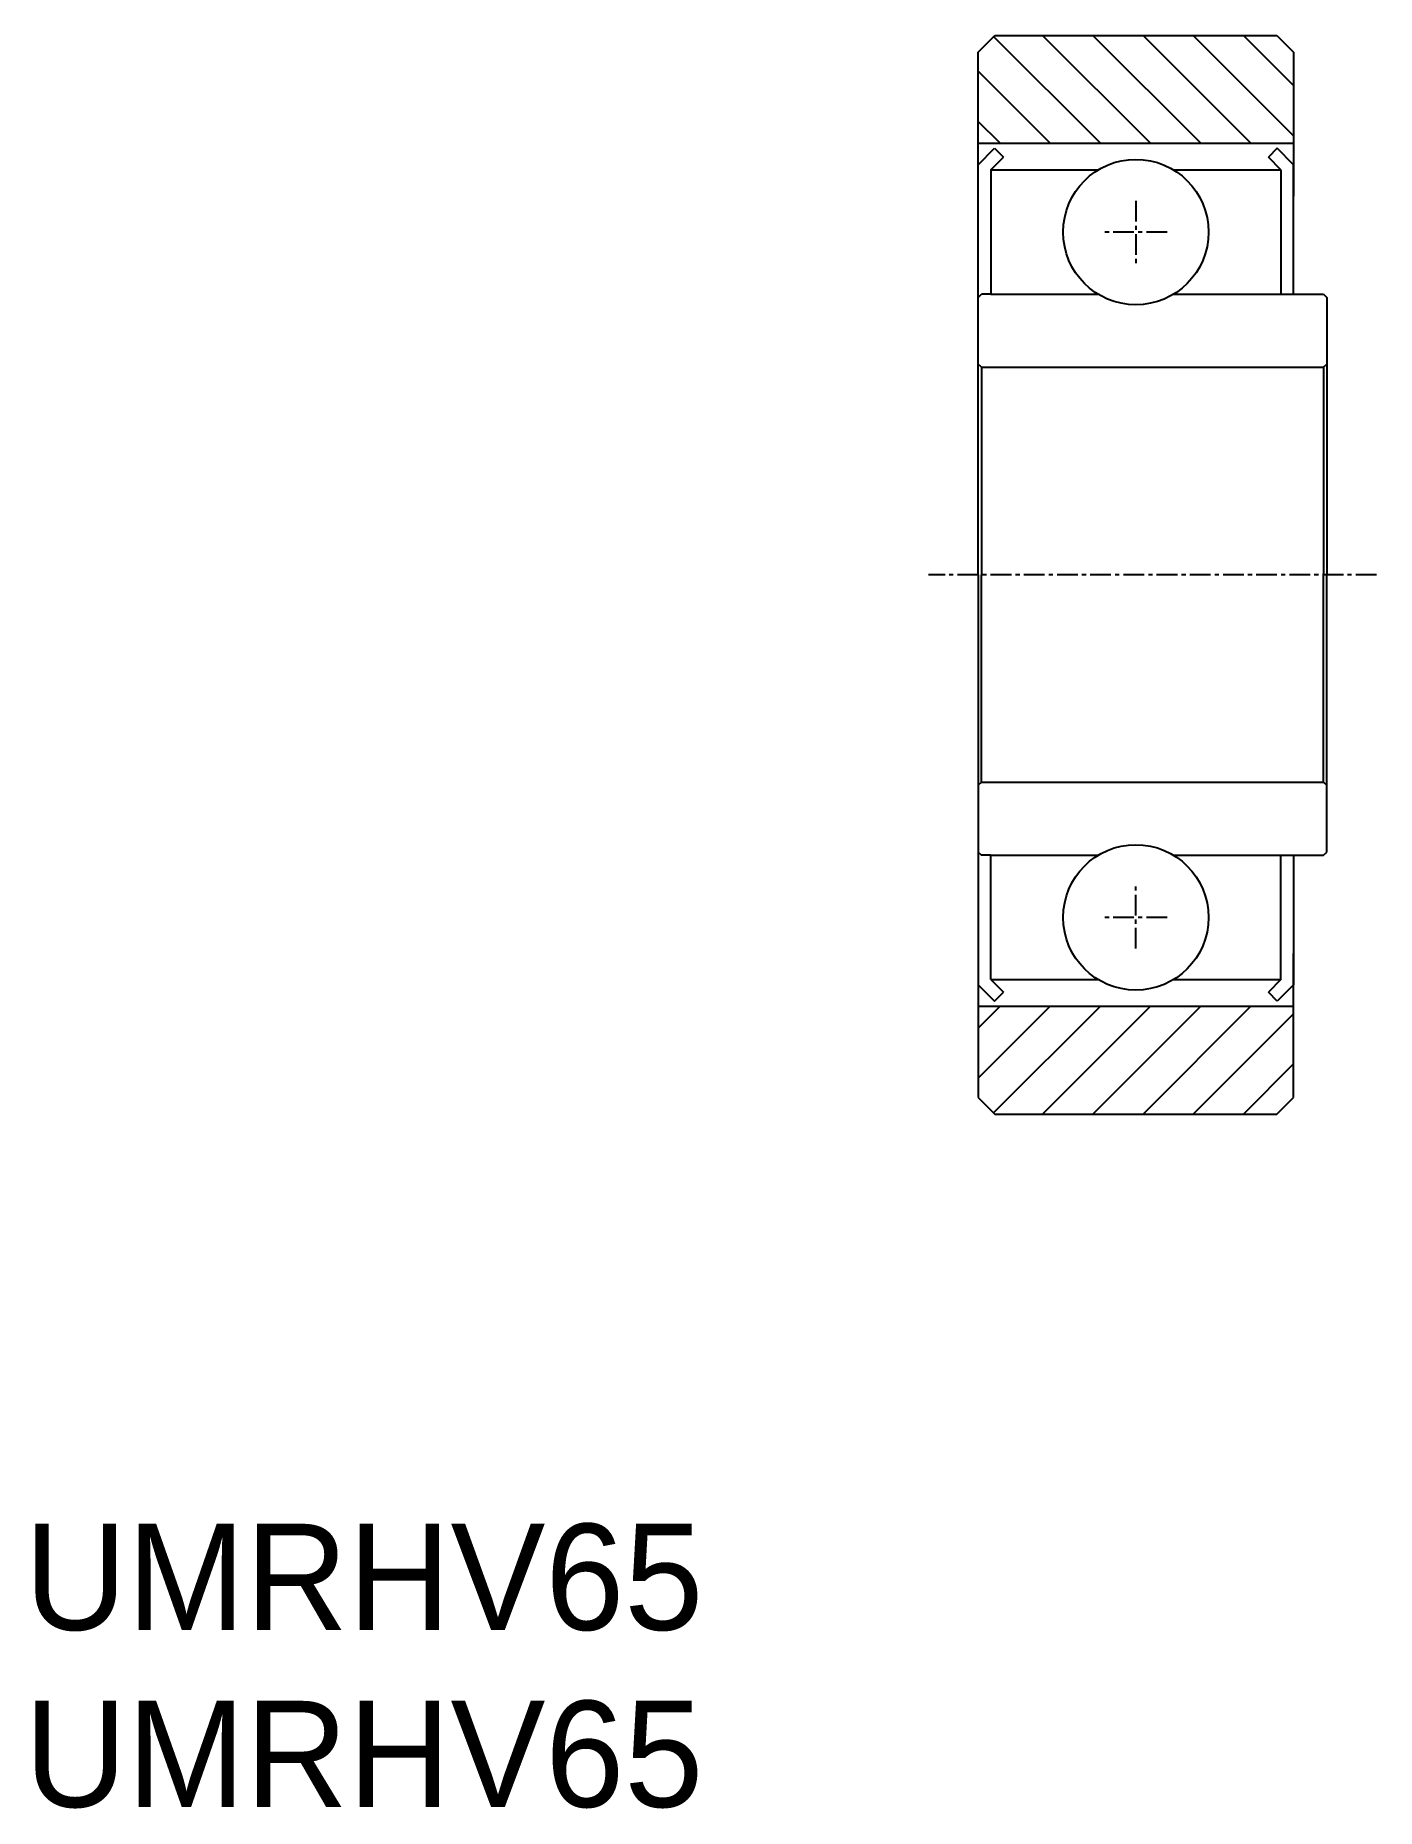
# Model space of a CAD drawing. Extents: x -92 to -11, y -15 to 92.
import ezdxf

# ---------------------------------------------------------------- set-up
doc = ezdxf.new("R2010")
doc.units = 0
doc.linetypes.add('CENTER', pattern=[2, 1.25, -0.25, 0.25, -0.25])
doc.layers.get('0').update_dxf_attribs({"linetype": 'CONTINUOUS'})
doc.layers.add('CENTER', color=1, linetype='CENTER')

# ---------------------------------------------------------------- blocks, each defined once
blk = doc.blocks.new('*U2')
for p in [(-92.28, -4.46), (-92.28, -15.13)]:
    blk.add_text('UMRHV65', height=6.4).set_placement(p)

msp = doc.modelspace()

# ---------------------------------------------------------------- linework, layer by layer
at = {"color": 7, "linetype": 'CONTINUOUS'}
for p, q in [((-34.82, 90.63), (-33.82, 91.63)), ((-33.82, 91.63), (-16.82, 91.63)), ((-16.82, 91.63), (-15.82, 90.63)), ((-34.82, 81.94), (-34.82, 90.63)), ((-15.82, 90.63), (-15.82, 81.94)), ((-34.82, 85.13), (-15.82, 85.13)), ((-34.82, 83.84), (-33.84, 84.83)), ((-33.84, 84.83), (-33.3, 84.29)), ((-16.8, 84.83), (-17.34, 84.29)), ((-15.82, 83.84), (-16.8, 84.83)), ((-34.82, 76.03), (-34.82, 83.84)), ((-34.06, 83.53), (-33.3, 84.29)), ((-34.06, 83.53), (-34.06, 76.03)), ((-34.06, 83.53), (-27.58, 83.53)), ((-23.07, 83.53), (-16.58, 83.53)), ((-16.58, 83.53), (-17.34, 84.29)), ((-16.58, 83.53), (-16.58, 76.03)), ((-15.82, 76.03), (-15.82, 83.84)), ((-34.82, 75.84), (-34.82, 76.03)), ((-34.82, 75.84), (-34.63, 76.03)), ((-34.06, 76.03), (-34.63, 76.03)), ((-34.06, 76.03), (-27.58, 76.03)), ((-23.07, 76.03), (-16.58, 76.03)), ((-16.58, 76.03), (-15.82, 76.03)), ((-15.82, 76.03), (-14.01, 76.03)), ((-14.01, 76.03), (-13.82, 75.84)), ((-34.82, 59.13), (-34.82, 75.84)), ((-13.82, 75.84), (-13.82, 71.63)), ((-34.63, 71.63), (-34.82, 71.82)), ((-34.63, 71.63), (-14.01, 71.63)), ((-34.63, 71.63), (-34.63, 59.13)), ((-14.01, 71.63), (-13.82, 71.82)), ((-14.01, 71.63), (-14.01, 59.13)), ((-13.82, 71.63), (-13.82, 59.13)), ((-34.82, 59.13), (-34.82, 42.42)), ((-34.63, 46.63), (-34.63, 59.13)), ((-14.01, 46.63), (-14.01, 59.13)), ((-13.82, 46.63), (-13.82, 59.13)), ((-34.63, 46.63), (-34.82, 46.44)), ((-34.63, 46.63), (-14.01, 46.63)), ((-14.01, 46.63), (-13.82, 46.44)), ((-13.82, 42.42), (-13.82, 46.63)), ((-34.82, 42.42), (-34.63, 42.23)), ((-34.82, 42.42), (-34.82, 42.23)), ((-34.82, 42.23), (-34.82, 34.41)), ((-34.06, 42.23), (-34.63, 42.23)), ((-34.06, 42.23), (-27.58, 42.23)), ((-34.06, 34.73), (-34.06, 42.23)), ((-23.07, 42.23), (-16.58, 42.23)), ((-16.58, 42.23), (-15.82, 42.23)), ((-16.58, 34.73), (-16.58, 42.23)), ((-15.82, 42.23), (-14.01, 42.23)), ((-15.82, 42.23), (-15.82, 34.41)), ((-14.01, 42.23), (-13.82, 42.42)), ((-34.82, 36.31), (-34.82, 27.63)), ((-15.82, 27.63), (-15.82, 36.31)), ((-34.82, 34.41), (-33.84, 33.43)), ((-34.06, 34.73), (-33.3, 33.97)), ((-34.06, 34.73), (-27.58, 34.73)), ((-23.07, 34.73), (-16.58, 34.73)), ((-16.58, 34.73), (-17.34, 33.97)), ((-15.82, 34.41), (-16.8, 33.43)), ((-34.82, 33.13), (-15.82, 33.13)), ((-33.84, 33.43), (-33.3, 33.97)), ((-16.8, 33.43), (-17.34, 33.97)), ((-34.82, 27.63), (-33.82, 26.63)), ((-16.82, 26.63), (-15.82, 27.63)), ((-33.82, 26.63), (-16.82, 26.63))]:
    msp.add_line(p, q, dxfattribs=at)
at = {"color": 3, "linetype": 'CONTINUOUS'}
for p, q in [((-27.46, 85.13), (-33.89, 91.56)), ((-24.44, 85.13), (-30.94, 91.63)), ((-21.41, 85.13), (-27.91, 91.63)), ((-18.39, 85.13), (-24.89, 91.63)), ((-15.82, 85.58), (-21.87, 91.63)), ((-15.82, 88.61), (-18.84, 91.63)), ((-30.48, 85.13), (-34.82, 89.47)), ((-33.5, 85.13), (-34.82, 86.45)), ((-33.5, 33.13), (-34.82, 31.81)), ((-30.48, 33.13), (-34.82, 28.79)), ((-27.46, 33.13), (-33.89, 26.7)), ((-24.44, 33.13), (-30.94, 26.63)), ((-21.41, 33.13), (-27.91, 26.63)), ((-18.39, 33.13), (-24.89, 26.63)), ((-15.82, 32.67), (-21.87, 26.63)), ((-15.82, 29.65), (-18.84, 26.63))]:
    msp.add_line(p, q, dxfattribs=at)
at = {"color": 7, "linetype": 'CONTINUOUS'}
for centre in [(-25.32, 79.78), (-25.32, 38.48)]:
    msp.add_circle(centre, 4.38, dxfattribs=at)
at = {"layer": 'CENTER', "color": 1, "linetype": 'CENTER'}
for p, q in [((-25.32, 81.66), (-25.32, 77.9)), ((-23.44, 79.78), (-27.2, 79.78)), ((-10.82, 59.13), (-37.82, 59.13)), ((-25.32, 36.6), (-25.32, 40.36)), ((-23.44, 38.48), (-27.2, 38.48))]:
    msp.add_line(p, q, dxfattribs=at)

# ---------------------------------------------------------------- block references
at = {"color": 7, "linetype": 'CONTINUOUS'}
msp.add_blockref('*U2', (0, 0), dxfattribs=at)

doc.saveas('drawing.dxf')
